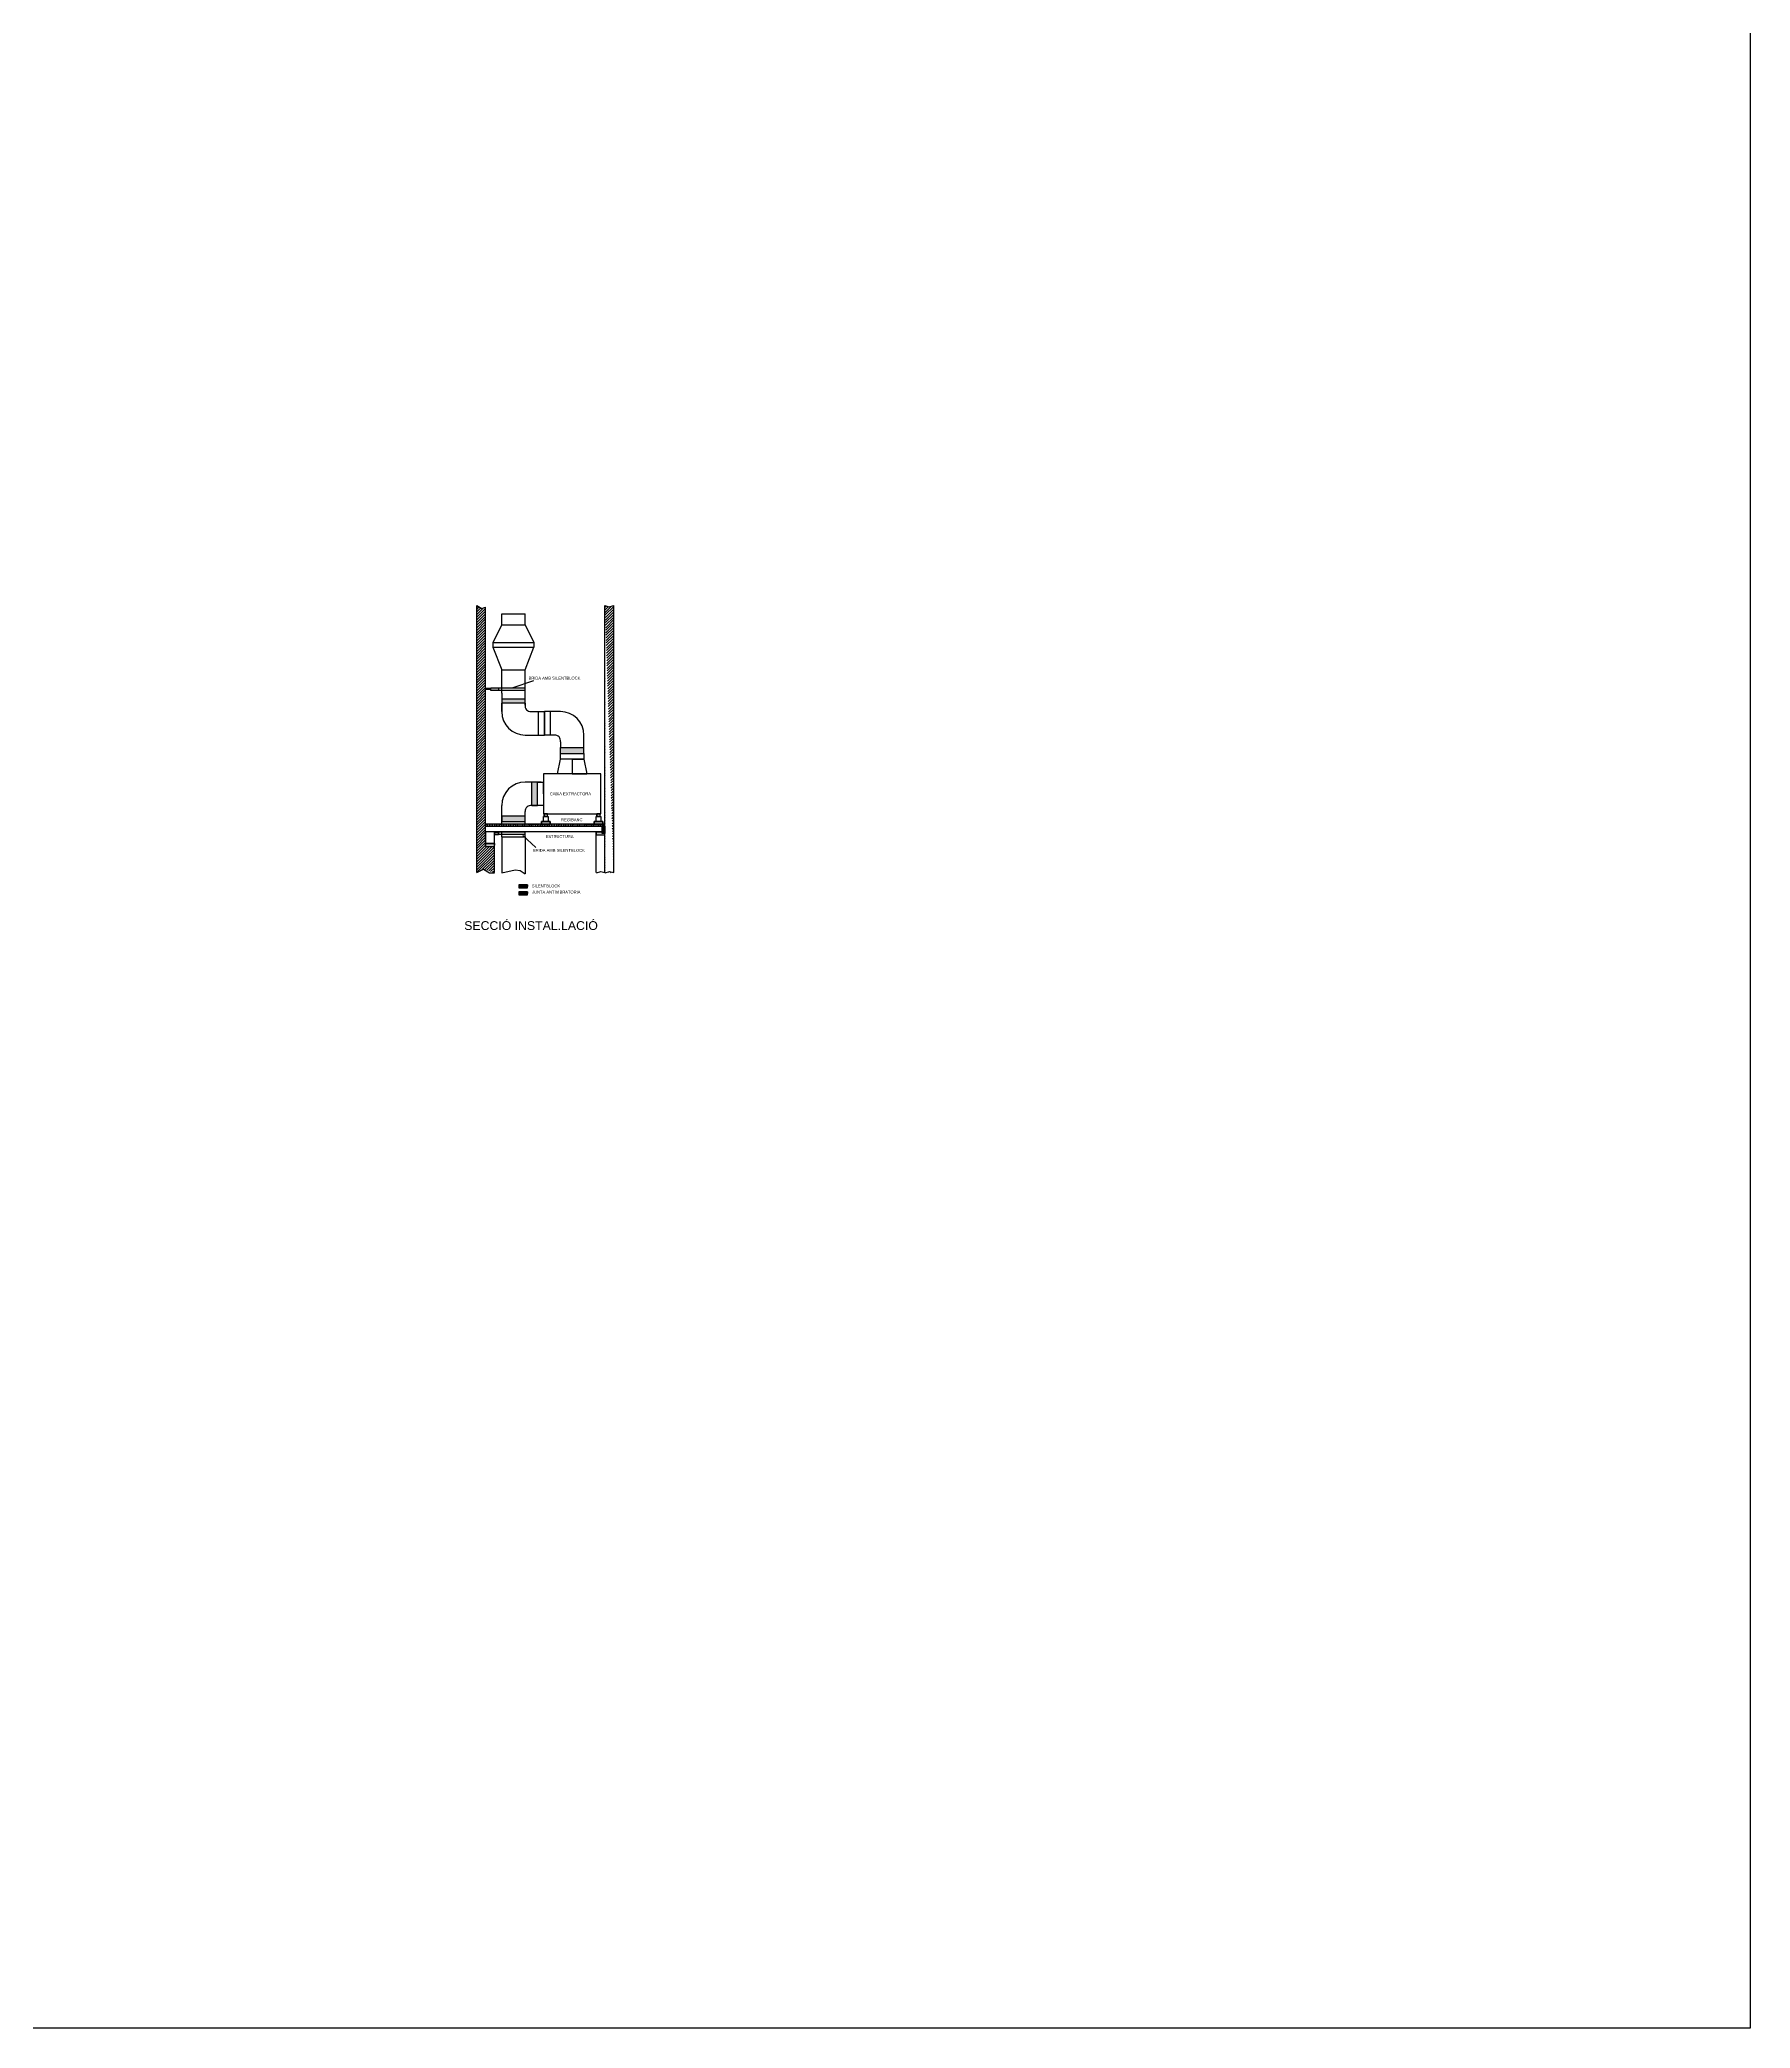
# Model space of a CAD drawing. Header units: millimetres. Extents: x 7 to 259, y -45 to 103.
# Drawn here: x 229.4 to 258.61, y 38.01 to 71.97 of the extents above; entities that cross this region are included whole.
import ezdxf

# ---------------------------------------------------------------- set-up
doc = ezdxf.new("R2010")
doc.units = ezdxf.units.MM
doc.layers.add('est.bancada', color=1, linetype='Continuous')
doc.styles.get("Standard").update_dxf_attribs({"font": 'arial.ttf'})
pattern_1 = [(45, (223.884593, 71.673186), (-0.02245064, 0.02245064), [])]

msp = doc.modelspace()

# ---------------------------------------------------------------- hatches: boundary and pattern name
at = {"layer": 'est.bancada'}
h = msp.add_hatch(dxfattribs=at)
h.set_pattern_fill('ANSI31', color=5, scale=0.01, style=0)
h.set_pattern_definition(pattern_1)
edge = h.paths.add_edge_path()
edge.add_line((236.948, 62.257), (237.01, 62.282))
edge.add_line((236.86, 62.308), (236.948, 62.257))
edge.add_line((236.86, 57.747), (236.86, 62.308))
edge.add_line((237.01, 58.193), (237.01, 62.282))
edge.add_line((237.01, 58.193), (237.16, 58.193))
edge.add_line((237.16, 57.747), (237.16, 58.193))
edge.add_line((237.078, 57.742), (237.16, 57.742))
edge.add_line((236.976, 57.808), (237.078, 57.742))
edge.add_line((236.976, 57.808), (236.918, 57.778))
edge.add_line((236.86, 57.747), (236.976, 57.808))
h = msp.add_hatch(dxfattribs=at)
h.set_pattern_fill('ANSI31', color=5, scale=0.01, style=0)
h.set_pattern_definition(pattern_1)
edge = h.paths.add_edge_path()
edge.add_line((239.126, 57.764), (239.199, 57.747))
edge.add_line((239.053, 57.742), (239.126, 57.764))
edge.add_line((239.049, 57.747), (239.049, 62.308))
edge.add_line((239.199, 57.747), (239.199, 62.308))
edge.add_line((239.115, 62.285), (239.199, 62.308))
edge.add_line((239.049, 62.308), (239.115, 62.285))
h = msp.add_hatch(color=6, dxfattribs=at)
h.paths.add_polyline_path([(237.098, 60.902), (237.231, 60.902), (237.231, 60.86), (237.098, 60.86)])
edge = h.paths.add_edge_path()
edge.add_line((237.231, 58.397), (237.16, 58.397))
h = msp.add_hatch(color=3, dxfattribs=at)
h.dxf.hatch_style = 1
h.paths.add_polyline_path([(237.686, 60.709), (237.286, 60.709), (237.286, 60.643), (237.686, 60.643)])
h.paths.add_polyline_path([(238.689, 59.883), (238.289, 59.883), (238.289, 59.783), (238.689, 59.783)])
h = msp.add_hatch(color=3, dxfattribs=at)
h.dxf.hatch_style = 1
h.paths.add_polyline_path([(237.899, 59.293), (237.799, 59.293), (237.799, 58.893), (237.899, 58.893)])
h.paths.add_polyline_path([(237.686, 58.718), (237.286, 58.718), (237.286, 58.618), (237.686, 58.618)])
h = msp.add_hatch(color=6, dxfattribs=at)
h.paths.add_polyline_path([(238.009, 58.703), (238.069, 58.703), (238.069, 58.753), (238.009, 58.753)])
h.paths.add_polyline_path([(238.909, 58.703), (238.969, 58.703), (238.969, 58.753), (238.909, 58.753)])
h.paths.add_polyline_path([(238.864, 58.573), (239.014, 58.573), (239.014, 58.623), (238.864, 58.623)])
h.paths.add_polyline_path([(237.964, 58.573), (238.114, 58.573), (238.114, 58.623), (237.964, 58.623)])
h = msp.add_hatch(color=6, dxfattribs=at)
h.paths.add_polyline_path([(237.16, 58.396), (237.231, 58.396), (237.231, 58.439), (237.16, 58.439)])
h.paths.add_polyline_path([(237.01, 58.193), (237.16, 58.193), (237.16, 58.243), (237.01, 58.243)])
h.paths.add_polyline_path([(238.899, 58.393), (239.049, 58.393), (239.049, 58.443), (238.899, 58.443)])
h = msp.add_hatch(color=6, dxfattribs=at)
h.dxf.hatch_style = 1
h.paths.add_polyline_path([(239.045, 58.574), (238.995, 58.574), (238.995, 58.424), (239.045, 58.424)])
h = msp.add_hatch(color=6, dxfattribs=at)
h.dxf.hatch_style = 1
h.paths.add_polyline_path([(237.729, 57.538), (237.579, 57.538), (237.579, 57.488), (237.729, 57.488)])
h = msp.add_hatch(color=3, dxfattribs=at)
h.dxf.hatch_style = 1
h.paths.add_polyline_path([(237.729, 57.418), (237.579, 57.418), (237.579, 57.368), (237.729, 57.368)])

# ---------------------------------------------------------------- linework, layer by layer
for p, q in [((258.608, 98.396), (258.608, 38.015)), ((258.608, 38.015), (165.833, 38.015))]:
    msp.add_line(p, q)
at = {"layer": 'est.bancada', "color": 5}
for p, q in [((236.86, 57.747), (236.86, 62.308)), ((236.86, 62.308), (236.948, 62.257)), ((236.948, 62.257), (237.01, 62.282)), ((237.01, 58.193), (237.01, 62.282)), ((237.286, 61.978), (237.286, 62.168)), ((237.286, 62.168), (237.686, 62.168)), ((237.286, 61.978), (237.286, 62.168)), ((237.686, 61.978), (237.686, 62.168)), ((239.049, 57.747), (239.049, 62.308)), ((239.049, 62.308), (239.115, 62.285)), ((239.115, 62.285), (239.199, 62.308)), ((239.199, 57.747), (239.199, 62.308)), ((239.199, 62.308), (239.199, 62.308)), ((237.286, 61.978), (237.136, 61.678)), ((237.286, 61.978), (237.686, 61.978)), ((237.686, 61.978), (237.836, 61.678)), ((237.136, 61.678), (237.836, 61.678)), ((237.136, 61.678), (237.136, 61.598)), ((237.136, 61.598), (237.836, 61.598)), ((237.136, 61.598), (237.286, 61.209)), ((237.686, 61.209), (237.836, 61.598)), ((237.836, 61.678), (237.836, 61.598)), ((237.286, 60.809), (237.286, 61.209)), ((237.286, 61.209), (237.686, 61.209)), ((237.686, 60.809), (237.686, 61.209)), ((237.098, 60.892), (237.01, 60.892)), ((237.098, 60.875), (237.01, 60.875)), ((237.686, 60.859), (237.098, 60.859)), ((237.686, 60.899), (237.231, 60.899)), ((237.286, 60.809), (237.286, 60.496)), ((237.686, 60.609), (237.686, 60.809)), ((237.686, 60.709), (237.286, 60.709)), ((237.286, 60.496), (237.286, 60.643)), ((237.686, 60.643), (237.286, 60.643)), ((237.686, 60.643), (237.686, 60.577)), ((237.78, 60.497), (238.014, 60.497)), ((237.914, 60.096), (237.914, 60.496)), ((238.114, 60.496), (238.014, 60.496)), ((238.014, 60.496), (238.014, 60.096)), ((238.014, 60.096), (238.014, 60.496)), ((238.114, 60.496), (238.114, 60.096)), ((238.289, 60.496), (238.114, 60.496)), ((237.686, 60.096), (237.914, 60.096)), ((237.914, 60.096), (238.014, 60.096)), ((238.187, 60.096), (238.014, 60.096)), ((238.289, 59.983), (238.289, 59.883)), ((238.289, 59.683), (238.289, 59.883)), ((238.289, 59.883), (238.689, 59.883)), ((238.289, 59.783), (238.689, 59.783)), ((238.689, 59.783), (238.689, 60.096)), ((238.689, 59.783), (238.689, 59.683)), ((238.239, 59.433), (238.289, 59.683)), ((238.489, 59.433), (238.239, 59.433)), ((238.489, 59.683), (238.289, 59.683)), ((238.689, 59.683), (238.289, 59.683)), ((238.489, 59.683), (238.689, 59.683)), ((238.489, 59.683), (238.489, 59.433)), ((238.489, 59.433), (238.739, 59.433)), ((238.689, 59.683), (238.739, 59.433)), ((237.96, 59.293), (237.686, 59.293)), ((237.799, 58.893), (237.799, 59.293)), ((237.899, 58.893), (237.899, 59.293)), ((237.899, 59.293), (237.999, 59.293)), ((237.999, 59.093), (237.999, 59.293)), ((237.999, 59.293), (237.999, 58.893)), ((237.999, 59.093), (237.999, 58.893)), ((237.286, 58.573), (237.286, 58.893)), ((237.686, 58.573), (237.686, 58.791)), ((237.999, 58.893), (237.799, 58.893)), ((237.799, 58.893), (237.899, 58.893)), ((237.686, 58.436), (237.231, 58.436)), ((237.286, 58.718), (237.686, 58.718)), ((237.286, 58.718), (237.286, 58.618)), ((237.286, 58.618), (237.686, 58.618)), ((237.286, 58.356), (237.286, 58.443)), ((237.686, 58.356), (237.686, 58.443)), ((238.899, 57.747), (238.899, 58.443)), ((237.01, 58.243), (237.01, 58.193)), ((237.01, 58.193), (237.16, 58.193)), ((237.686, 58.396), (237.16, 58.396)), ((237.16, 57.747), (237.16, 58.193)), ((237.286, 58.356), (237.686, 58.356)), ((237.286, 58.356), (237.286, 57.742)), ((237.686, 58.356), (237.686, 57.728)), ((236.86, 57.747), (236.976, 57.808)), ((236.976, 57.808), (236.918, 57.778)), ((236.976, 57.808), (236.976, 57.808)), ((236.976, 57.808), (237.078, 57.742)), ((237.078, 57.742), (237.16, 57.742)), ((237.286, 57.742), (237.517, 57.796)), ((237.517, 57.796), (237.6, 57.783)), ((237.6, 57.783), (237.686, 57.728)), ((238.903, 57.742), (238.976, 57.764)), ((238.976, 57.764), (239.049, 57.747)), ((239.053, 57.742), (239.126, 57.764)), ((239.126, 57.764), (239.199, 57.747))]:
    msp.add_line(p, q, dxfattribs=at)
at = {"layer": 'est.bancada', "color": 6}
for p, q in [((237.826, 61.025), (237.459, 60.899)), ((238.009, 58.703), (238.009, 58.753)), ((238.009, 58.753), (238.069, 58.753)), ((238.069, 58.703), (238.069, 58.753)), ((238.069, 58.753), (238.069, 58.753)), ((238.909, 58.703), (238.909, 58.753)), ((238.909, 58.753), (238.969, 58.753)), ((238.969, 58.703), (238.969, 58.753)), ((238.969, 58.753), (238.969, 58.753)), ((239.049, 58.573), (237.01, 58.573)), ((237.01, 58.573), (237.01, 58.543)), ((237.01, 58.573), (237.04, 58.573)), ((237.01, 58.543), (239.049, 58.543)), ((237.04, 58.573), (237.04, 58.543)), ((237.04, 58.573), (237.04, 58.543)), ((237.07, 58.573), (237.07, 58.543)), ((237.07, 58.573), (237.07, 58.543)), ((237.1, 58.573), (237.1, 58.543)), ((237.1, 58.573), (237.1, 58.543)), ((237.13, 58.573), (237.13, 58.543)), ((237.13, 58.573), (237.13, 58.543)), ((237.16, 58.573), (237.16, 58.543)), ((237.16, 58.573), (237.16, 58.543)), ((237.19, 58.573), (237.19, 58.543)), ((237.19, 58.573), (237.19, 58.543)), ((237.22, 58.573), (237.22, 58.543)), ((237.22, 58.573), (237.22, 58.543)), ((237.25, 58.573), (237.25, 58.543)), ((237.25, 58.573), (237.25, 58.543)), ((237.25, 58.573), (237.28, 58.573)), ((237.28, 58.573), (237.28, 58.543)), ((237.28, 58.573), (237.28, 58.543)), ((237.31, 58.573), (237.31, 58.543)), ((237.31, 58.573), (237.31, 58.543)), ((237.34, 58.573), (237.34, 58.543)), ((237.34, 58.573), (237.34, 58.543)), ((237.37, 58.573), (237.37, 58.543)), ((237.37, 58.573), (237.37, 58.543)), ((237.4, 58.573), (237.4, 58.543)), ((237.4, 58.573), (237.4, 58.543)), ((237.43, 58.573), (237.43, 58.543)), ((237.43, 58.573), (237.43, 58.543)), ((237.46, 58.573), (237.46, 58.543)), ((237.46, 58.573), (237.46, 58.543)), ((237.49, 58.573), (237.49, 58.543)), ((237.49, 58.573), (237.49, 58.543)), ((237.49, 58.573), (237.52, 58.573)), ((237.52, 58.573), (237.52, 58.543)), ((237.52, 58.573), (237.52, 58.543)), ((237.55, 58.573), (237.55, 58.543)), ((237.55, 58.573), (237.55, 58.543)), ((237.58, 58.573), (237.58, 58.543)), ((237.58, 58.573), (237.58, 58.543)), ((237.61, 58.573), (237.61, 58.543)), ((237.61, 58.573), (237.61, 58.543)), ((237.64, 58.573), (237.64, 58.543)), ((237.64, 58.573), (237.64, 58.543)), ((237.67, 58.573), (237.67, 58.543)), ((237.67, 58.573), (237.67, 58.543)), ((237.7, 58.573), (237.7, 58.543)), ((237.7, 58.573), (237.7, 58.543)), ((237.73, 58.573), (237.73, 58.543)), ((237.73, 58.573), (237.73, 58.543)), ((237.73, 58.573), (237.76, 58.573)), ((237.76, 58.573), (237.76, 58.543)), ((237.76, 58.573), (237.76, 58.543)), ((237.775, 58.573), (237.925, 58.573)), ((237.79, 58.573), (237.79, 58.543)), ((237.79, 58.573), (237.79, 58.543)), ((237.79, 58.573), (237.79, 58.543)), ((237.82, 58.573), (237.82, 58.543)), ((237.859, 58.573), (237.859, 58.543)), ((237.859, 58.573), (237.859, 58.543)), ((237.889, 58.573), (237.889, 58.543)), ((237.889, 58.573), (237.889, 58.543)), ((237.919, 58.573), (237.919, 58.543)), ((237.919, 58.573), (237.919, 58.543)), ((237.949, 58.573), (237.949, 58.543)), ((237.949, 58.573), (237.949, 58.543)), ((237.964, 58.573), (237.964, 58.623)), ((237.964, 58.623), (238.114, 58.623)), ((237.979, 58.573), (237.979, 58.543)), ((237.979, 58.573), (237.979, 58.543)), ((238.039, 58.703), (238.009, 58.703)), ((238.009, 58.573), (238.009, 58.543)), ((238.009, 58.573), (238.009, 58.543)), ((238.009, 58.573), (238.039, 58.573)), ((238.039, 58.703), (238.069, 58.703)), ((238.039, 58.573), (238.039, 58.543)), ((238.039, 58.573), (238.039, 58.543)), ((238.069, 58.573), (238.069, 58.543)), ((238.069, 58.573), (238.069, 58.543)), ((238.099, 58.573), (238.099, 58.543)), ((238.099, 58.573), (238.099, 58.543)), ((238.114, 58.623), (238.114, 58.573)), ((238.129, 58.573), (238.129, 58.543)), ((238.129, 58.573), (238.129, 58.543)), ((238.159, 58.573), (238.159, 58.543)), ((238.159, 58.573), (238.159, 58.543)), ((238.189, 58.573), (238.189, 58.543)), ((238.189, 58.573), (238.189, 58.543)), ((238.219, 58.573), (238.219, 58.543)), ((238.219, 58.573), (238.219, 58.543)), ((238.249, 58.573), (238.249, 58.543)), ((238.249, 58.573), (238.249, 58.543)), ((238.249, 58.573), (238.279, 58.573)), ((238.279, 58.573), (238.279, 58.543)), ((238.279, 58.573), (238.279, 58.543)), ((238.309, 58.573), (238.309, 58.543)), ((238.309, 58.573), (238.309, 58.543)), ((238.339, 58.573), (238.339, 58.543)), ((238.339, 58.573), (238.339, 58.543)), ((238.369, 58.573), (238.369, 58.543)), ((238.369, 58.573), (238.369, 58.543)), ((238.399, 58.573), (238.399, 58.543)), ((238.399, 58.573), (238.399, 58.543)), ((238.429, 58.573), (238.429, 58.543)), ((238.429, 58.573), (238.429, 58.543)), ((238.459, 58.573), (238.459, 58.543)), ((238.459, 58.573), (238.459, 58.543)), ((238.489, 58.573), (238.489, 58.543)), ((238.489, 58.573), (238.489, 58.543)), ((238.489, 58.573), (238.519, 58.573)), ((238.519, 58.573), (238.519, 58.543)), ((238.519, 58.573), (238.519, 58.543)), ((238.549, 58.573), (238.549, 58.543)), ((238.549, 58.573), (238.549, 58.543)), ((238.579, 58.573), (238.579, 58.543)), ((238.579, 58.573), (238.579, 58.543)), ((238.609, 58.573), (238.609, 58.543)), ((238.609, 58.573), (238.609, 58.543)), ((238.639, 58.573), (238.639, 58.543)), ((238.639, 58.573), (238.639, 58.543)), ((238.669, 58.573), (238.669, 58.543)), ((238.669, 58.573), (238.669, 58.543)), ((238.699, 58.573), (238.699, 58.543)), ((238.699, 58.573), (238.699, 58.543)), ((238.714, 58.573), (238.864, 58.573)), ((238.729, 58.573), (238.729, 58.543)), ((238.729, 58.573), (238.729, 58.543)), ((238.729, 58.573), (238.759, 58.573)), ((238.759, 58.573), (238.759, 58.543)), ((238.759, 58.573), (238.759, 58.543)), ((238.789, 58.573), (238.789, 58.543)), ((238.789, 58.573), (238.789, 58.543)), ((238.819, 58.573), (238.819, 58.543)), ((238.819, 58.573), (238.819, 58.543)), ((238.849, 58.573), (238.849, 58.543)), ((238.849, 58.573), (238.849, 58.543)), ((238.864, 58.573), (238.864, 58.623)), ((238.864, 58.623), (239.014, 58.623)), ((238.879, 58.573), (238.879, 58.543)), ((238.879, 58.573), (238.879, 58.543)), ((238.899, 58.443), (238.899, 58.393)), ((238.899, 58.443), (239.049, 58.443)), ((238.939, 58.703), (238.909, 58.703)), ((238.909, 58.573), (238.909, 58.543)), ((238.909, 58.573), (238.909, 58.543)), ((238.939, 58.703), (238.969, 58.703)), ((238.939, 58.573), (238.939, 58.543)), ((238.939, 58.573), (238.939, 58.543)), ((238.969, 58.573), (238.969, 58.543)), ((238.969, 58.573), (238.969, 58.543)), ((238.969, 58.573), (238.969, 58.543)), ((238.999, 58.573), (238.999, 58.543)), ((238.999, 58.573), (238.999, 58.543)), ((239.014, 58.623), (239.014, 58.573)), ((239.029, 58.573), (239.029, 58.543)), ((239.029, 58.573), (239.029, 58.543)), ((239.049, 58.543), (239.049, 58.573)), ((239.049, 58.393), (239.049, 58.443)), ((239.049, 58.443), (239.049, 58.418)), ((237.01, 58.243), (237.01, 58.193)), ((237.01, 58.243), (237.16, 58.243)), ((237.01, 58.193), (237.16, 58.193)), ((237.231, 58.397), (237.16, 58.397)), ((237.16, 58.193), (237.16, 58.243)), ((237.16, 58.243), (237.16, 58.218)), ((237.87, 58.174), (237.648, 58.384)), ((238.899, 58.393), (239.049, 58.393)), ((237.579, 57.538), (237.579, 57.488)), ((237.579, 57.538), (237.729, 57.538)), ((237.579, 57.488), (237.729, 57.488)), ((237.579, 57.418), (237.579, 57.368)), ((237.579, 57.418), (237.729, 57.418)), ((237.729, 57.488), (237.729, 57.538)), ((237.729, 57.538), (237.729, 57.513)), ((237.729, 57.368), (237.729, 57.418)), ((237.729, 57.418), (237.729, 57.393)), ((237.579, 57.368), (237.729, 57.368))]:
    msp.add_line(p, q, dxfattribs=at)
at = {"layer": 'est.bancada', "color": 3}
for p, q in [((238.979, 59.433), (237.999, 59.433)), ((237.999, 59.433), (237.999, 58.753)), ((238.979, 58.753), (238.979, 59.433)), ((237.999, 58.753), (238.979, 58.753)), ((237.999, 58.753), (238.979, 58.753))]:
    msp.add_line(p, q, dxfattribs=at)
at = {"layer": 'est.bancada'}
for p, q in [((237.01, 58.543), (239.01, 58.543)), ((237.01, 58.443), (237.01, 58.543)), ((239.01, 58.443), (237.01, 58.443)), ((237.01, 58.443), (237.01, 58.243)), ((237.16, 58.243), (237.16, 58.443)), ((237.999, 58.623), (237.999, 58.703)), ((237.999, 58.703), (238.079, 58.703)), ((237.999, 58.703), (238.079, 58.703)), ((238.079, 58.623), (237.999, 58.623)), ((238.079, 58.703), (238.079, 58.623)), ((238.899, 58.623), (238.899, 58.703)), ((238.899, 58.703), (238.979, 58.703)), ((238.979, 58.623), (238.899, 58.623)), ((238.899, 58.443), (239.049, 58.443)), ((238.979, 58.703), (238.979, 58.623)), ((239.049, 58.543), (239.049, 58.443)), ((237.01, 58.243), (237.16, 58.243)), ((237.579, 57.538), (237.729, 57.538)), ((237.579, 57.418), (237.729, 57.418))]:
    msp.add_line(p, q, dxfattribs=at)
at = {"layer": 'est.bancada', "color": 6}
for points in [[(237.098, 60.902), (237.231, 60.902), (237.231, 60.86), (237.098, 60.86)], [(238.009, 58.703), (238.069, 58.703), (238.069, 58.753), (238.009, 58.753)], [(238.909, 58.703), (238.969, 58.703), (238.969, 58.753), (238.909, 58.753)], [(237.16, 58.396), (237.231, 58.396), (237.231, 58.439), (237.16, 58.439)], [(237.964, 58.573), (238.114, 58.573), (238.114, 58.623), (237.964, 58.623)], [(238.864, 58.573), (239.014, 58.573), (239.014, 58.623), (238.864, 58.623)], [(238.899, 58.393), (239.049, 58.393), (239.049, 58.443), (238.899, 58.443)], [(238.995, 58.574), (238.995, 58.424), (239.045, 58.424), (239.045, 58.574)], [(237.01, 58.193), (237.16, 58.193), (237.16, 58.243), (237.01, 58.243)], [(237.579, 57.488), (237.729, 57.488), (237.729, 57.538), (237.579, 57.538)]]:
    msp.add_lwpolyline(points, close=True, dxfattribs=at)
msp.add_lwpolyline([(237.16, 58.439), (237.231, 58.439), (237.231, 58.397), (237.16, 58.397)], dxfattribs=at)
at = {"layer": 'est.bancada', "color": 3}
msp.add_lwpolyline([(237.579, 57.368), (237.729, 57.368), (237.729, 57.418), (237.579, 57.418)], close=True, dxfattribs=at)
at = {"layer": 'est.bancada', "color": 5}
for centre, radius, start, end in [((237.686, 60.496), 0.4, 180, 270), ((237.784, 60.596), 0.1, 172.8248, 272.5458), ((238.289, 60.096), 0.4, 0, 90), ((238.191, 59.996), 0.1, 352.8248, 92.5458), ((237.686, 58.893), 0.4, 90, 180), ((237.787, 58.795), 0.1, 82.8248, 182.5458)]:
    msp.add_arc(centre, radius, start, end, dxfattribs=at)

# ---------------------------------------------------------------- texts
for s, height, p in [('BRIDA AMB SILENTBLOCK', 0.05, (237.744, 61.044)), ('CAIXA EXTRACTORA', 0.05, (238.106, 59.067)), ('REGIBANC', 0.05, (238.3, 58.625)), ('BRIDA AMB SILENTBLOCK', 0.05, (237.82, 58.103)), ('ESTRUCTURA', 0.05, (238.035, 58.338)), ('SILENTBLOCK', 0.05, (237.801, 57.495)), ('JUNTA ANTIVIBRATORIA', 0.05, (237.804, 57.39)), ('SECCIÓ INSTAL.LACIÓ', 0.15, (236.646, 56.768))]:
    msp.add_text(s, height=height, dxfattribs=at).set_placement(p)

doc.saveas('drawing.dxf')
